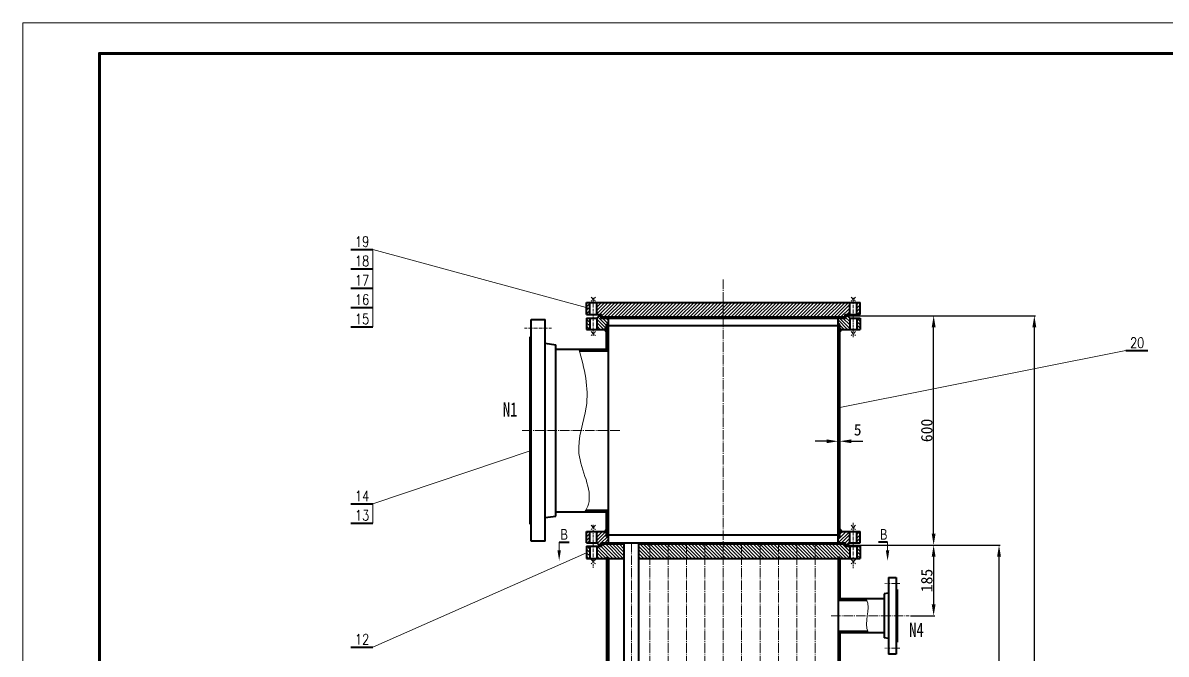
# Model space of a CAD drawing. Extents: x -4480 to 3578, y -4249 to 2479.
# Drawn here: x -4480 to -1490, y 828 to 2479 of the extents above; entities that cross this region are included whole.
import ezdxf
from ezdxf.enums import TextEntityAlignment as Align

# ---------------------------------------------------------------- set-up
doc = ezdxf.new("R2010")
doc.units = 0
doc.header["$LTSCALE"] = 10
doc.header["$PDMODE"] = 1
doc.linetypes.add('ZXX-L', pattern=[3.28, 2.5, -0.3, 0.18, -0.3])
doc.linetypes.add('ZXX-S', pattern=[1.27, 0.75, -0.2, 0.12, -0.2])
doc.layers.get('Defpoints').update_dxf_attribs({"linetype": 'CONTINUOUS'})
for name, color, linetype, lineweight in [('A 粗实线', 1, 'CONTINUOUS', 40), ('B 细实线', 7, 'CONTINUOUS', 18), ('C 文 字', 2, 'CONTINUOUS', 20), ('D 短中心线', 3, 'ZXX-S', 18), ('E 长中心线', 3, 'ZXX-L', 18), ('J 标注尺寸', 2, 'CONTINUOUS', 18)]:
    doc.layers.add(name, color=color, linetype=linetype, lineweight=lineweight)
doc.styles.add('HZTXT', font='SIMFANG.TTF', dxfattribs={"width": 0.75})
doc.styles.add('ROMANC', font='romanc', dxfattribs={"width": 0.7, "height": 6})
doc.styles.get("Standard").update_dxf_attribs({"font": 'SIMFANG.TTF'})
doc.styles.add('标题中文', font='SIMFANG.TTF', dxfattribs={"width": 0.7})
doc.dimstyles.new('通用标注4.0', dxfattribs={"dimtxt": 30, "dimasz": 30, "dimexe": 3, "dimexo": 3, "dimgap": 3, "dimtad": 1, "dimdec": 0, "dimzin": 0, "dimdsep": 46, "dimtxsty": 'Standard', "dimcen": 3, "dimadec": 0, "dimazin": 0, "dimtfac": 0.375, "dimtdec": 0, "dimtmove": 2, "dimatfit": 3, "dimfxl": 0, "dimtzin": 0, "dimarcsym": 0})

# ---------------------------------------------------------------- blocks, each defined once
blk = doc.blocks.new('*D60')
at = {"layer": 'Defpoints', "color": 0}
for p in [(-2323.2, 1112.7), (-1927.2, 1112.7), (-2323.2, -1524.3)]:
    blk.add_point(p, dxfattribs=at)
at = {"layer": 'J 标注尺寸', "color": 0, "lineweight": -2}
for p, q in [((-2320.2, 1112.7), (-1924.2, 1112.7)), ((-1927.2, -1494.3), (-1927.2, 1082.7)), ((-2320.2, -1524.3), (-1924.2, -1524.3))]:
    blk.add_line(p, q, dxfattribs=at)
at = {"layer": 'J 标注尺寸', "color": 0}
for points in [[(-1932.2, 1082.7), (-1922.2, 1082.7), (-1927.2, 1112.7)], [(-1932.2, -1494.3), (-1922.2, -1494.3), (-1927.2, -1524.3)]]:
    blk.add_solid(points, dxfattribs=at)
at = {"layer": 'J 标注尺寸', "color": 0, "insert": (-1945.2, -205.8), "char_height": 30, "attachment_point": 5, "rotation": 90}
blk.add_mtext('2637', dxfattribs=at)
blk = doc.blocks.new('*D61')
at = {"layer": 'Defpoints', "color": 0}
for p in [(-2323.2, 1112.7), (-2162, 927.7), (-2098.1, 927.7)]:
    blk.add_point(p, dxfattribs=at)
at = {"layer": 'J 标注尺寸', "color": 0, "lineweight": -2}
for p, q in [((-2320.2, 1112.7), (-2095.1, 1112.7)), ((-2098.1, 1082.7), (-2098.1, 957.7)), ((-2159, 927.7), (-2095.1, 927.7))]:
    blk.add_line(p, q, dxfattribs=at)
at = {"layer": 'J 标注尺寸', "color": 0}
for points in [[(-2103.1, 1082.7), (-2093.1, 1082.7), (-2098.1, 1112.7)], [(-2103.1, 957.7), (-2093.1, 957.7), (-2098.1, 927.7)]]:
    blk.add_solid(points, dxfattribs=at)
at = {"layer": 'J 标注尺寸', "color": 0, "insert": (-2116.1, 1020.2), "char_height": 30, "attachment_point": 5, "rotation": 90}
blk.add_mtext('185', dxfattribs=at)
blk = doc.blocks.new('*D63')
at = {"layer": 'Defpoints', "color": 0}
for p in [(-2323.2, 1712.7), (-2098.1, 1712.7), (-2323.2, 1112.7)]:
    blk.add_point(p, dxfattribs=at)
at = {"layer": 'J 标注尺寸', "color": 0, "lineweight": -2}
for p, q in [((-2320.2, 1712.7), (-2095.1, 1712.7)), ((-2098.1, 1142.7), (-2098.1, 1682.7)), ((-2320.2, 1112.7), (-2095.1, 1112.7))]:
    blk.add_line(p, q, dxfattribs=at)
at = {"layer": 'J 标注尺寸', "color": 0}
for points in [[(-2103.1, 1682.7), (-2093.1, 1682.7), (-2098.1, 1712.7)], [(-2103.1, 1142.7), (-2093.1, 1142.7), (-2098.1, 1112.7)]]:
    blk.add_solid(points, dxfattribs=at)
at = {"layer": 'J 标注尺寸', "color": 0, "insert": (-2116.1, 1412.7), "char_height": 30, "attachment_point": 5, "rotation": 90}
blk.add_mtext('600', dxfattribs=at)
blk = doc.blocks.new('*D66')
at = {"layer": 'Defpoints', "color": 0}
for p in [(-2323.2, 1712.7), (-1834.8, 1712.7), (-2579.2, -2202.6)]:
    blk.add_point(p, dxfattribs=at)
at = {"layer": 'J 标注尺寸', "color": 0, "lineweight": -2}
for p, q in [((-2320.2, 1712.7), (-1831.8, 1712.7)), ((-1834.8, -2172.6), (-1834.8, 1682.7)), ((-2576.2, -2202.6), (-1831.8, -2202.6))]:
    blk.add_line(p, q, dxfattribs=at)
at = {"layer": 'J 标注尺寸', "color": 0}
for points in [[(-1839.8, 1682.7), (-1829.8, 1682.7), (-1834.8, 1712.7)], [(-1839.8, -2172.6), (-1829.8, -2172.6), (-1834.8, -2202.6)]]:
    blk.add_solid(points, dxfattribs=at)
at = {"layer": 'J 标注尺寸', "color": 0, "insert": (-1852.8, -245), "char_height": 30, "attachment_point": 5, "rotation": 90}
blk.add_mtext('3915', dxfattribs=at)
blk = doc.blocks.new('*D71')
at = {"layer": 'Defpoints', "color": 0}
for p in [(-2343.2, 1384.4), (-2348.2, 1374.5), (-2343.2, 1374.5)]:
    blk.add_point(p, dxfattribs=at)
at = {"layer": 'J 标注尺寸', "color": 0, "lineweight": -2}
for p, q in [((-2378.2, 1384.4), (-2408.2, 1384.4)), ((-2348.2, 1377.5), (-2348.2, 1387.4)), ((-2348.2, 1384.4), (-2343.2, 1384.4)), ((-2343.2, 1377.5), (-2343.2, 1387.4)), ((-2313.2, 1384.4), (-2283.2, 1384.4))]:
    blk.add_line(p, q, dxfattribs=at)
at = {"layer": 'J 标注尺寸', "color": 0}
for points in [[(-2378.2, 1389.4), (-2378.2, 1379.4), (-2348.2, 1384.4)], [(-2313.2, 1389.4), (-2313.2, 1379.4), (-2343.2, 1384.4)]]:
    blk.add_solid(points, dxfattribs=at)
at = {"layer": 'J 标注尺寸', "color": 0, "insert": (-2296.8, 1414.4), "char_height": 30, "attachment_point": 5}
blk.add_mtext('5', dxfattribs=at)

msp = doc.modelspace()

# ---------------------------------------------------------------- hatches: boundary and pattern name
at = {"layer": 'A 粗实线'}
h = msp.add_hatch(color=256, dxfattribs=at)
h.paths.add_polyline_path([(-2958.4, 1676.7), (-2953.2, 1670.7), (-2953.2, 1676.7)])
h.paths.add_polyline_path([(-2958.4, 1676.7), (-2953.2, 1676.7), (-2953.2, 1679.7)])
for points in [[(-2948.2, 1686.7), (-2953.2, 1686.7), (-2953.2, 1689.7), (-2948.2, 1692.6)], [(-2348.2, 1686.7), (-2343.2, 1686.7), (-2343.2, 1689.7), (-2348.2, 1692.6)], [(-2948.2, 1138.7), (-2953.2, 1138.7), (-2953.2, 1135.7), (-2948.2, 1132.8)], [(-2348.2, 1138.7), (-2343.2, 1138.7), (-2343.2, 1135.7), (-2348.2, 1132.8)]]:
    msp.add_hatch(color=256, dxfattribs=at).paths.add_polyline_path(points)
h = msp.add_hatch(color=256, dxfattribs=at)
h.paths.add_polyline_path([(-2338, 1676.7), (-2343.2, 1670.7), (-2343.2, 1676.7)])
h.paths.add_polyline_path([(-2338, 1676.7), (-2343.2, 1676.7), (-2343.2, 1679.7)])
h = msp.add_hatch(color=256, dxfattribs=at)
h.paths.add_polyline_path([(-2958.4, 1148.7), (-2953.2, 1154.7), (-2953.2, 1148.7)])
h.paths.add_polyline_path([(-2958.4, 1148.7), (-2953.2, 1148.7), (-2953.2, 1145.7)])
h = msp.add_hatch(color=256, dxfattribs=at)
h.paths.add_polyline_path([(-2338, 1148.7), (-2343.2, 1154.7), (-2343.2, 1148.7)])
h.paths.add_polyline_path([(-2338, 1148.7), (-2343.2, 1148.7), (-2343.2, 1145.7)])
at = {"layer": 'B 细实线'}
h = msp.add_hatch(dxfattribs=at)
h.set_pattern_fill('ANSI31', color=256, scale=2, style=0)
h.paths.add_polyline_path([(-2997.2, 1747.7), (-3005.7, 1747.7), (-3005.7, 1715.7), (-2997.2, 1715.7)])
h.paths.add_polyline_path([(-2648.2, 1747.7), (-2979.2, 1747.7), (-2979.2, 1715.7), (-2966.7, 1715.7), (-2966.7, 1709.7), (-2648.2, 1709.7)])
h.paths.add_polyline_path([(-2317.2, 1747.7), (-2648.2, 1747.7), (-2648.2, 1709.7), (-2329.7, 1709.7), (-2329.7, 1715.7), (-2317.2, 1715.7)])
h.paths.add_polyline_path([(-2290.7, 1747.7), (-2299.2, 1747.7), (-2299.2, 1715.7), (-2290.7, 1715.7)])
h = msp.add_hatch(dxfattribs=at)
h.set_pattern_fill('ANSI31', color=256, scale=2, angle=90, style=0)
h.paths.add_polyline_path([(-2997.2, 1706.7), (-3005.7, 1706.7), (-3005.7, 1676.7), (-2997.2, 1676.7)])
h.paths.add_polyline_path([(-2953.2, 1689.7), (-2948.2, 1692.6), (-2948.2, 1706.7), (-2968.2, 1706.7), (-2968.2, 1712.7), (-2973.2, 1712.7), (-2979.2, 1706.7), (-2979.2, 1676.7), (-2958.4, 1676.7), (-2953.2, 1679.7)])
h.paths.add_polyline_path([(-2317.2, 1706.7), (-2323.2, 1712.7), (-2328.2, 1712.7), (-2328.2, 1706.7), (-2348.2, 1706.7), (-2348.2, 1692.6), (-2343.2, 1689.7), (-2343.2, 1679.7), (-2338, 1676.7), (-2317.2, 1676.7)])
h.paths.add_polyline_path([(-2290.7, 1706.7), (-2299.2, 1706.7), (-2299.2, 1676.7), (-2290.7, 1676.7)])
h = msp.add_hatch(dxfattribs=at)
h.set_pattern_fill('ANSI37', color=256, scale=0.5, angle=90, style=0)
h.set_pattern_definition([(225, (303.6278, 2597.9131), (-1.122532, 1.122532), []), (135, (303.6278, 2597.9131), (1.122532, 1.122532), [])])
h.paths.add_polyline_path([(-2949.2, 1706.7), (-2949.2, 1709.7), (-2968.2, 1709.7), (-2968.2, 1706.7)])
h = msp.add_hatch(dxfattribs=at)
h.set_pattern_fill('ANSI37', color=256, scale=0.5, angle=90, style=0)
h.set_pattern_definition([(315, (-5600.0463, 2597.9131), (1.122532, 1.122532), []), (45, (-5600.0463, 2597.9131), (-1.122532, 1.122532), [])])
h.paths.add_polyline_path([(-2347.2, 1706.7), (-2328.2, 1706.7), (-2328.2, 1709.7), (-2347.2, 1709.7)])
h = msp.add_hatch(dxfattribs=at)
h.set_pattern_fill('ANSI31', color=256, scale=2, style=0)
h.paths.add_polyline_path([(-2997.2, 1148.7), (-3005.7, 1148.7), (-3005.7, 1118.7), (-2997.2, 1118.7)])
h.paths.add_polyline_path([(-2953.2, 1145.7), (-2958.4, 1148.7), (-2979.2, 1148.7), (-2979.2, 1118.7), (-2973.2, 1112.7), (-2968.2, 1112.7), (-2968.2, 1118.7), (-2948.2, 1118.7), (-2948.2, 1132.8), (-2953.2, 1135.7)])
h.paths.add_polyline_path([(-2317.2, 1148.7), (-2338, 1148.7), (-2343.2, 1145.7), (-2343.2, 1135.7), (-2348.2, 1132.8), (-2348.2, 1118.7), (-2328.2, 1118.7), (-2328.2, 1112.7), (-2323.2, 1112.7), (-2317.2, 1118.7)])
h.paths.add_polyline_path([(-2290.7, 1148.7), (-2299.2, 1148.7), (-2299.2, 1118.7), (-2290.7, 1118.7)])
h = msp.add_hatch(dxfattribs=at)
h.set_pattern_fill('ANSI31', color=256, scale=2, angle=90, style=0)
h.paths.add_polyline_path([(-2997.2, 1109.7), (-3005.7, 1109.7), (-3005.7, 1077.7), (-2997.2, 1077.7)])
h.paths.add_polyline_path([(-2907.2, 1115.7), (-2966.7, 1115.7), (-2966.7, 1109.7), (-2979.2, 1109.7), (-2979.2, 1077.7), (-2953.2, 1077.7), (-2953.2, 1080.7), (-2948.2, 1080.7), (-2948.2, 1077.7), (-2907.2, 1077.7)])
h.paths.add_polyline_path([(-2840.2, 1115.7), (-2869.2, 1115.7), (-2869.2, 1077.7), (-2840.2, 1077.7)])
h.paths.add_polyline_path([(-2792.2, 1115.7), (-2840.2, 1115.7), (-2840.2, 1077.7), (-2792.2, 1077.7)])
h.paths.add_polyline_path([(-2744.2, 1115.7), (-2792.2, 1115.7), (-2792.2, 1077.7), (-2744.2, 1077.7)])
h.paths.add_polyline_path([(-2696.2, 1115.7), (-2744.2, 1115.7), (-2744.2, 1077.7), (-2696.2, 1077.7)])
h.paths.add_polyline_path([(-2648.2, 1115.7), (-2696.2, 1115.7), (-2696.2, 1077.7), (-2648.2, 1077.7)])
h.paths.add_polyline_path([(-2600.2, 1115.7), (-2648.2, 1115.7), (-2648.2, 1077.7), (-2600.2, 1077.7)])
h.paths.add_polyline_path([(-2552.2, 1115.7), (-2600.2, 1115.7), (-2600.2, 1077.7), (-2552.2, 1077.7)])
h.paths.add_polyline_path([(-2504.2, 1115.7), (-2552.2, 1115.7), (-2552.2, 1077.7), (-2504.2, 1077.7)])
h.paths.add_polyline_path([(-2456.2, 1115.7), (-2504.2, 1115.7), (-2504.2, 1077.7), (-2456.2, 1077.7)])
h.paths.add_polyline_path([(-2408.2, 1115.7), (-2456.2, 1115.7), (-2456.2, 1077.7), (-2408.2, 1077.7)])
h.paths.add_polyline_path([(-2317.2, 1109.7), (-2329.7, 1109.7), (-2329.7, 1115.7), (-2408.2, 1115.7), (-2408.2, 1077.7), (-2348.2, 1077.7), (-2348.2, 1080.7), (-2343.2, 1080.7), (-2343.2, 1077.7), (-2317.2, 1077.7)])
h.paths.add_polyline_path([(-2290.7, 1109.7), (-2299.2, 1109.7), (-2299.2, 1077.7), (-2290.7, 1077.7)])
h = msp.add_hatch(dxfattribs=at)
h.set_pattern_fill('ANSI37', color=256, scale=0.5, angle=90, style=0)
h.set_pattern_definition([(135, (303.6278, 227.5172), (-1.122532, -1.122532), []), (225, (303.6278, 227.5172), (1.122532, -1.122532), [])])
h.paths.add_polyline_path([(-2968.2, 1118.7), (-2968.2, 1115.7), (-2948.2, 1115.7), (-2948.2, 1118.7)])
h = msp.add_hatch(dxfattribs=at)
h.set_pattern_fill('ANSI37', color=256, scale=0.5, angle=90, style=0)
h.set_pattern_definition([(45, (-5600.0463, 227.5172), (1.122532, -1.122532), []), (315, (-5600.0463, 227.5172), (-1.122532, -1.122532), [])])
h.paths.add_polyline_path([(-2347.2, 1118.7), (-2328.2, 1118.7), (-2328.2, 1115.7), (-2347.2, 1115.7)])

# ---------------------------------------------------------------- linework, layer by layer
at = {"layer": 'A 粗实线'}
for p, q in [((-3622, 1886.3), (-3564.3, 1886.3)), ((-3622, 1835.8), (-3564.3, 1835.8)), ((-3622, 1785.2), (-3564.3, 1785.2)), ((-3622, 1734.6), (-3564.3, 1734.6)), ((-3005.7, 1715.7), (-3005.7, 1747.7)), ((-3005.7, 1715.7), (-3005.7, 1747.7)), ((-3005.7, 1747.7), (-2290.7, 1747.7)), ((-2997.2, 1715.7), (-2997.2, 1747.7)), ((-2979.2, 1715.7), (-2979.2, 1747.7)), ((-2317.2, 1715.7), (-2317.2, 1747.7)), ((-2299.2, 1715.7), (-2299.2, 1747.7)), ((-2290.7, 1715.7), (-2290.7, 1747.7)), ((-3005.7, 1715.7), (-2966.7, 1715.7)), ((-3005.7, 1706.7), (-2979.2, 1706.7)), ((-3005.7, 1706.7), (-3005.7, 1676.7)), ((-3005.7, 1706.7), (-3005.7, 1676.7)), ((-2997.2, 1706.7), (-2997.2, 1676.7)), ((-2973.2, 1712.7), (-2979.2, 1706.7)), ((-2979.2, 1706.7), (-2979.2, 1676.7)), ((-2973.2, 1712.7), (-2966.7, 1712.7)), ((-2968.2, 1712.7), (-2968.2, 1706.7)), ((-2968.2, 1709.7), (-2328.2, 1709.7)), ((-2968.2, 1706.7), (-2328.2, 1706.7)), ((-2966.7, 1709.7), (-2966.7, 1715.7)), ((-2949.2, 1706.7), (-2949.2, 1709.7)), ((-2948.2, 1118.7), (-2948.2, 1706.7)), ((-2348.2, 1118.7), (-2348.2, 1706.7)), ((-2347.2, 1706.7), (-2347.2, 1709.7)), ((-2329.7, 1715.7), (-2290.7, 1715.7)), ((-2329.7, 1709.7), (-2329.7, 1715.7)), ((-2329.7, 1712.7), (-2323.2, 1712.7)), ((-2328.2, 1712.7), (-2328.2, 1706.7)), ((-2323.2, 1712.7), (-2317.2, 1706.7)), ((-2317.2, 1706.7), (-2290.7, 1706.7)), ((-2317.2, 1706.7), (-2317.2, 1676.7)), ((-2299.2, 1706.7), (-2299.2, 1676.7)), ((-2290.7, 1706.7), (-2290.7, 1676.7)), ((-3622, 1684.1), (-3564.3, 1684.1)), ((-3150.2, 1122.7), (-3150.2, 1702.7)), ((-3150.2, 1702.7), (-3114.2, 1702.7)), ((-3114.2, 1122.7), (-3114.2, 1702.7)), ((-3005.7, 1676.7), (-2953.2, 1676.7)), ((-2953.2, 1679.7), (-2958.4, 1676.7)), ((-2958.4, 1676.7), (-2953.2, 1670.7)), ((-2953.2, 1689.7), (-2948.2, 1692.6)), ((-2953.2, 1625.7), (-2953.2, 1689.7)), ((-2343.2, 1686.7), (-2953.2, 1686.7)), ((-2343.2, 1689.7), (-2348.2, 1692.6)), ((-2343.2, 1135.7), (-2343.2, 1689.7)), ((-2343.2, 1679.7), (-2338, 1676.7)), ((-2343.2, 1676.7), (-2290.7, 1676.7)), ((-2338, 1676.7), (-2343.2, 1670.7)), ((-3153.2, 1167.7), (-3153.2, 1657.7)), ((-3153.2, 1657.7), (-3150.2, 1657.7)), ((-3114.2, 1640.7), (-3086.2, 1637)), ((-3086.2, 1188.5), (-3086.2, 1637)), ((-3086.2, 1625.7), (-2948.2, 1625.7)), ((-3024.6, 1621.2), (-2948.2, 1621.2)), ((-1595.5, 1621.9), (-1537.7, 1621.9)), ((-3622, 1220.9), (-3564.3, 1220.9)), ((-3086.2, 1199.7), (-2948.2, 1199.7)), ((-3007.7, 1204.2), (-2948.2, 1204.2)), ((-2953.2, 1135.7), (-2953.2, 1199.7)), ((-3622, 1170.4), (-3564.3, 1170.4)), ((-3150.2, 1167.7), (-3153.2, 1167.7)), ((-3114.2, 1184.7), (-3086.2, 1188.5)), ((-3005.7, 1118.7), (-3005.7, 1148.7)), ((-3005.7, 1118.7), (-3005.7, 1148.7)), ((-3005.7, 1148.7), (-2953.2, 1148.7)), ((-2997.2, 1118.7), (-2997.2, 1148.7)), ((-2979.2, 1118.7), (-2979.2, 1148.7)), ((-2958.4, 1148.7), (-2953.2, 1154.7)), ((-2953.2, 1145.7), (-2958.4, 1148.7)), ((-2343.2, 1138.7), (-2953.2, 1138.7)), ((-2338, 1148.7), (-2343.2, 1154.7)), ((-2343.2, 1145.7), (-2338, 1148.7)), ((-2343.2, 1148.7), (-2290.7, 1148.7)), ((-2317.2, 1118.7), (-2317.2, 1148.7)), ((-2299.2, 1118.7), (-2299.2, 1148.7)), ((-2290.7, 1118.7), (-2290.7, 1148.7)), ((-3114.2, 1122.7), (-3150.2, 1122.7)), ((-3077.4, 1120.8), (-3051.4, 1120.8)), ((-3005.7, 1118.7), (-2979.2, 1118.7)), ((-3005.7, 1109.7), (-3005.7, 1077.7)), ((-3005.7, 1109.7), (-3005.7, 1077.7)), ((-3005.7, 1109.7), (-2966.7, 1109.7)), ((-2997.2, 1109.7), (-2997.2, 1077.7)), ((-2973.2, 1112.7), (-2979.2, 1118.7)), ((-2979.2, 1109.7), (-2979.2, 1077.7)), ((-2973.2, 1112.7), (-2966.7, 1112.7)), ((-2968.2, 1118.7), (-2328.2, 1118.7)), ((-2968.2, 1112.7), (-2968.2, 1118.7)), ((-2968.2, 1115.7), (-2907.2, 1115.7)), ((-2966.7, 1115.7), (-2966.7, 1109.7)), ((-2953.2, 1135.7), (-2948.2, 1132.8)), ((-2948.2, 1118.7), (-2948.2, 1115.7)), ((-2907.2, -1530.3), (-2907.2, 1118.7)), ((-2869.2, -1530.3), (-2869.2, 1118.7)), ((-2869.2, 1115.7), (-2328.2, 1115.7)), ((-2343.2, 1135.7), (-2348.2, 1132.8)), ((-2348.2, 1118.7), (-2348.2, 1115.7)), ((-2329.7, 1115.7), (-2329.7, 1109.7)), ((-2329.7, 1112.7), (-2323.2, 1112.7)), ((-2329.7, 1109.7), (-2290.7, 1109.7)), ((-2328.2, 1112.7), (-2328.2, 1118.7)), ((-2323.2, 1112.7), (-2317.2, 1118.7)), ((-2317.2, 1118.7), (-2290.7, 1118.7)), ((-2317.2, 1109.7), (-2317.2, 1077.7)), ((-2299.2, 1109.7), (-2299.2, 1077.7)), ((-2290.7, 1109.7), (-2290.7, 1077.7)), ((-2218.6, 1120.8), (-2242, 1120.8)), ((-3005.7, 1077.7), (-2953.2, 1077.7)), ((-2953.2, 1080.7), (-2953.2, -1492.3)), ((-2953.2, 1080.7), (-2948.2, 1080.7)), ((-2948.2, 1080.7), (-2948.2, -1492.3)), ((-2948.2, 1077.7), (-2907.2, 1077.7)), ((-2869.2, 1077.7), (-2348.2, 1077.7)), ((-2348.2, 1080.7), (-2348.2, -1492.3)), ((-2343.2, 1080.7), (-2348.2, 1080.7)), ((-2343.2, 1080.7), (-2343.2, 972.2)), ((-2343.2, 1077.7), (-2290.7, 1077.7)), ((-2216.2, 1027.7), (-2216.2, 827.7)), ((-2216.2, 1027.7), (-2196.2, 1027.7)), ((-2196.2, 1027.7), (-2196.2, 827.7)), ((-2216.2, 986.7), (-2227.2, 985)), ((-2196.2, 996.7), (-2193.2, 996.7)), ((-2193.2, 996.7), (-2193.2, 858.7)), ((-2227.2, 972.2), (-2348.2, 972.2)), ((-2272.8, 968.2), (-2348.2, 968.2)), ((-2227.2, 985), (-2227.2, 870.5)), ((-2270.3, 887.2), (-2348.2, 887.2)), ((-2227.2, 883.2), (-2348.2, 883.2)), ((-2343.2, 883.2), (-2343.2, -1294.8)), ((-2216.2, 868.7), (-2227.2, 870.5)), ((-3622, 846.2), (-3564.3, 846.2)), ((-2193.2, 858.7), (-2196.2, 858.7)), ((-2196.2, 827.7), (-2216.2, 827.7))]:
    msp.add_line(p, q, dxfattribs=at)
at = {"layer": 'A 粗实线', "color": 5, "lineweight": 60}
msp.add_lwpolyline([(192.2, -4169.1), (192.2, 2398.9), (-4279.8, 2398.9), (-4279.8, -4169.1)], close=True, dxfattribs=at)
at = {"layer": 'B 细实线'}
for p, q in [((-2997.2, 1731.7), (-3564.3, 1886.3)), ((-3564.3, 1835.8), (-3564.3, 1886.3)), ((-3564.3, 1785.2), (-3564.3, 1835.8)), ((-3564.3, 1734.6), (-3564.3, 1785.2)), ((-3564.3, 1684.1), (-3564.3, 1734.6)), ((-2343.2, 1472.8), (-1595.5, 1621.9)), ((-3153.2, 1359.1), (-3564.3, 1220.9)), ((-3564.3, 1170.4), (-3564.3, 1220.9)), ((-3077.4, 1120.8), (-3077.4, 1099)), ((-2218.6, 1120.8), (-2218.6, 1099)), ((-3005.7, 1092.9), (-3564.3, 846.2))]:
    msp.add_line(p, q, dxfattribs=at)
msp.add_lwpolyline([(272.2, -4249.1), (272.2, 2478.9), (-4479.8, 2478.9), (-4479.8, -4249.1)], close=True, dxfattribs=at)
msp.add_open_spline([(-3010.3, 1199.7), (-3006.3, 1206.2), (-2983.9, 1251.9), (-3049.7, 1350), (-2989.8, 1483.6), (-3011.2, 1574.9), (-3025.9, 1625.7)], degree=3, knots=[32.236354, 32.236354, 32.236354, 32.236354, 54.956427, 190.277045, 313.105904, 466.812872, 466.812872, 466.812872, 466.812872], dxfattribs=at)
msp.add_open_spline([(-2268.6, 883.2), (-2284.1, 915.1), (-2259.2, 940.3), (-2274.6, 972.2)], degree=3, dxfattribs=at)
for points in [[(-3081.9, 1099), (-3072.9, 1099), (-3077.4, 1071.8)], [(-2223.1, 1099), (-2214.1, 1099), (-2218.6, 1071.8)]]:
    msp.add_solid(points, dxfattribs=at)
at = {"layer": 'D 短中心线'}
for p, q in [((-2993.6, 1761.5), (-2982.8, 1750.6)), ((-2982.8, 1761.5), (-2993.6, 1750.6)), ((-2988.2, 1660.1), (-2988.2, 1759.4)), ((-2302.8, 1761.5), (-2313.6, 1750.6)), ((-2313.6, 1761.5), (-2302.8, 1750.6)), ((-2308.2, 1657), (-2308.2, 1759.4)), ((-3168.2, 1680.2), (-3096.2, 1680.2)), ((-2982.8, 1671.9), (-2993.6, 1661.1)), ((-2993.6, 1671.9), (-2982.8, 1661.1)), ((-2313.6, 1671.9), (-2302.8, 1661.1)), ((-2302.8, 1671.9), (-2313.6, 1661.1)), ((-2308.2, 1171.2), (-2308.2, 1052.7)), ((-2982.8, 1164.5), (-2993.6, 1153.6)), ((-2993.6, 1164.5), (-2982.8, 1153.6)), ((-2988.2, 1165.8), (-2988.2, 1051.6)), ((-2313.6, 1164.5), (-2302.8, 1153.6)), ((-2302.8, 1164.5), (-2313.6, 1153.6)), ((-2993.6, 1074.9), (-2982.8, 1064.1)), ((-2982.8, 1074.9), (-2993.6, 1064.1)), ((-2302.8, 1074.9), (-2313.6, 1064.1)), ((-2313.6, 1074.9), (-2302.8, 1064.1)), ((-2186.2, 1012.2), (-2226.2, 1012.2)), ((-2186.2, 843.2), (-2226.2, 843.2))]:
    msp.add_line(p, q, dxfattribs=at)
at = {"layer": 'E 长中心线'}
for p, q in [((-2648.2, 1807.4), (-2648.2, -2242.7)), ((-2919.1, 1412.7), (-3175.8, 1412.7)), ((-2888.2, -1530.3), (-2888.2, 1118.7)), ((-2840.2, -1530.3), (-2840.2, 1118.7)), ((-2792.2, -1530.3), (-2792.2, 1118.7)), ((-2744.2, -1530.3), (-2744.2, 1118.7)), ((-2696.2, -1530.3), (-2696.2, 1118.7)), ((-2600.2, -1530.3), (-2600.2, 1118.7)), ((-2552.2, -1530.3), (-2552.2, 1118.7)), ((-2504.2, -1530.3), (-2504.2, 1118.7)), ((-2456.2, -1530.3), (-2456.2, 1118.7)), ((-2408.2, -1530.3), (-2408.2, 1118.7)), ((-2366.5, 927.7), (-2162, 927.7))]:
    msp.add_line(p, q, dxfattribs=at)

# ---------------------------------------------------------------- texts
at = {"layer": 'C 文 字', "style": 'ROMANC', "width": 0.8}
for s, p in [('19', (-3592.5, 1906.7)), ('18', (-3592.5, 1856.1)), ('17', (-3592.5, 1805.5)), ('16', (-3592.5, 1755)), ('15', (-3592.5, 1704.4)), ('20', (-1565.9, 1642.2)), ('14', (-3592.5, 1241.2)), ('13', (-3592.5, 1190.7)), ('12', (-3592.5, 866.5))]:
    msp.add_text(s, height=27.1, dxfattribs=at).set_placement(p, align=Align.MIDDLE)
at = {"layer": 'C 文 字', "char_height": 37.44, "width": 599.04, "attachment_point": 1, "style": 'HZTXT'}
for s, insert in [('N1', (-3224.7, 1486.3)), ('N4', (-2162.2, 910.2))]:
    msp.add_mtext(s, dxfattribs=dict(at, insert=insert))
at = {"layer": 'J 标注尺寸', "style": '标题中文', "width": 0.7}
for p in [(-3077.8, 1126.8), (-2242.3, 1126.8)]:
    msp.add_text('Ｂ', height=28, dxfattribs=at).set_placement(p)

# ---------------------------------------------------------------- dimensions: what is measured, and where the dimension line sits
at = {"layer": 'J 标注尺寸'}
for base, p1, p2, picture, middle in [((-1834.8, 1712.7), (-2579.2, -2202.6), (-2323.2, 1712.7), '*D66', (-1852.8, -245)), ((-2098.1, 1712.7), (-2323.2, 1112.7), (-2323.2, 1712.7), '*D63', (-2116.1, 1412.7)), ((-1927.2, 1112.7), (-2323.2, -1524.3), (-2323.2, 1112.7), '*D60', (-1945.2, -205.8)), ((-2098.1, 927.7), (-2323.2, 1112.7), (-2162, 927.7), '*D61', (-2116.1, 1020.2))]:
    dim = msp.add_linear_dim(base=base, p1=p1, p2=p2, angle=90, dimstyle='通用标注4.0', dxfattribs=at)
    dim.commit()
    dim.dimension.update_dxf_attribs({"geometry": picture, "text_midpoint": middle})
dim = msp.add_linear_dim(base=(-2343.2, 1384.4), p1=(-2348.2, 1374.5), p2=(-2343.2, 1374.5), dimstyle='通用标注4.0', dxfattribs=at)
dim.commit()
dim.dimension.update_dxf_attribs({"geometry": '*D71', "text_midpoint": (-2296.8, 1414.4), "dimtype": 160})

doc.saveas('drawing.dxf')
